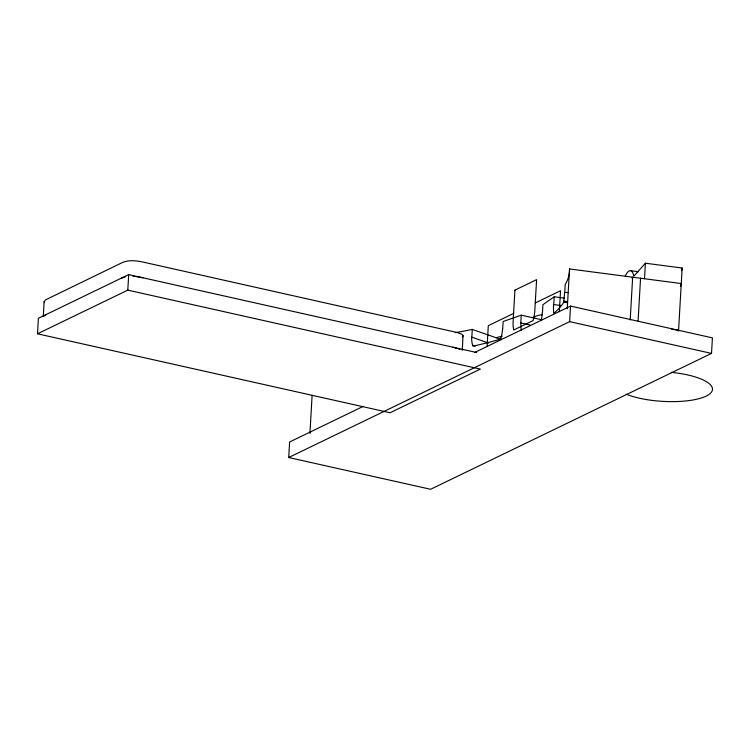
<?xml version="1.0" encoding="UTF-8"?>
<svg xmlns="http://www.w3.org/2000/svg" width="750" height="750" viewBox="0 0 750 750"><rect width="100%" height="100%" fill="white"/><g stroke="black" fill="none" stroke-linecap="round" stroke-linejoin="round"><path stroke-width="1.12" d="M37.5 333.806L127.8 290.128L480.356 369.084L390.056 412.762L37.5 333.806L38.4 318.272L128.691 274.594L476.691 352.528M43.294 316.134L44.128 301.706L45.544 299.859L121.566 262.941C128.484 259.537 136.528 260.634 143.775 262.238L457.153 332.503L461.625 334.163L463.022 335.438L462.291 350.297M127.8 290.128L128.691 274.594M474.788 352.416L570.534 306.103L712.416 337.875L711.516 353.409L430.594 489.291L288.712 457.519L289.613 441.984L363.263 406.359M309.928 433.369L312.113 395.4M455.363 332.653A283.734 85.791 3.3 0 0 472.284 329.409L471.834 337.172L488.597 343.05M487.087 346.65L488.297 325.678L513.581 313.444M502.678 329.269L503.128 321.506L521.241 315.159L541.697 319.744M521.241 315.159L520.8 322.931L529.997 324.984M542.466 312.441L542.916 304.678L554.194 296.803L564.431 298.144M554.194 296.803L553.744 304.575L560.569 305.466M559.322 311.7L560.531 290.728L535.256 302.963M567.244 308.747L569.541 268.941L681.262 283.556A396.497 119.887 3.3 0 1 680.559 286.238M288.712 457.519L569.644 321.637L570.534 306.103M630.206 319.922L632.663 277.2L631.922 278.025M638.091 320.953L640.556 278.231M644.503 278.747L645.394 263.212L682.163 268.022L678.581 330.159A396.497 119.887 3.3 0 1 678.366 331.059M553.847 312.459L553.931 313.228A283.734 85.791 3.3 0 0 563.822 302.203L563.953 301.144L567.356 301.594M463.125 335.878L462.338 337.247M501.009 338.025L500.681 339.037A283.734 85.791 3.3 0 1 473.006 346.134L472.734 345.272L475.247 346.144M645.394 263.212L633.881 276.122A36.731 8.175 -82.5 0 0 625.266 275.972M43.584 316.341L46.425 314.391M120.666 278.475L125.119 276.891M496.219 337.659L502.266 336.112M132.938 276.291L134.428 276.394M630.441 270.666L638.288 271.697M568.172 292.669L564.759 292.228L565.209 284.456A283.734 85.791 3.3 0 0 569.541 268.941M563.822 302.203L567.225 302.653M671.794 329.269L678.581 330.159M135.975 276.553L142.884 277.772M569.644 321.637L711.516 353.409M452.878 347.203L459.9 349.275M472.284 329.409L499.941 339.094M44.512 302.578L44.128 301.706M564.562 292.547A21.994 3.253 -84 0 1 563.794 301.022M472.659 345.328A21.994 15.591 -68.1 0 1 471.713 337.2M553.716 312.722A21.994 6.497 -81.1 0 1 553.556 304.725M521.362 330.328A21.994 11.175 -76.2 0 1 520.941 322.866M542.297 312.544A21.994 8.503 -79.1 0 1 541.172 320.691M502.537 329.316A21.994 13.172 -73 0 1 500.878 337.978M682.163 268.022A396.497 119.887 3.3 0 1 681.487 270.609M532.875 317.531A36.731 24.103 -70.7 0 1 542.175 314.822M671.287 372.338A48.975 14.812 3.3 0 1 706.163 396.112A48.975 14.812 3.3 0 1 626.166 394.163M514.922 290.138L513.131 321.216A22.041 10.022 -77.4 0 0 513.553 329.166L513.713 329.991L533.156 320.587L533.419 319.556A22.041 10.022 -77.4 0 0 534.806 310.725L536.597 279.656L514.922 290.138"/></g></svg>
